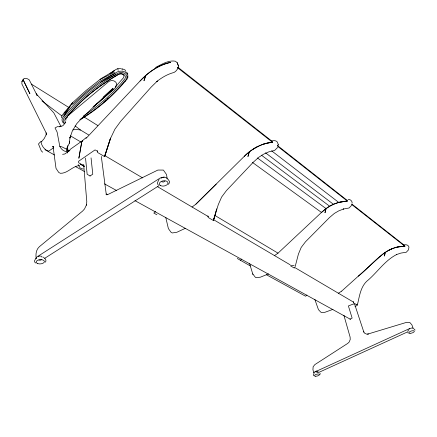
<?xml version="1.0" encoding="UTF-8"?>
<svg xmlns="http://www.w3.org/2000/svg" width="437" height="437" viewBox="0 0 437 437"><rect width="100%" height="100%" fill="white"/><g stroke="black" fill="none" stroke-linecap="round" stroke-linejoin="round"><path stroke-width="0.66" d="M21.916 81.714L23.079 79.676L29.869 93.605L23.079 79.676L21.916 81.714L21.85 83.888L46.453 133.553M59.776 146.297C61.005 148.886 63.403 151.366 66.413 151.519L67.478 150.022L67.773 145.587M61.617 117.864L61.841 115.963L63.594 113.445L72.515 102.744L85.947 90.59L100.931 78.731L114.494 70.597L110.692 73.279M67.478 150.022L66.397 149.11L69.341 143.254L70.095 137.027L69.887 138.097L72.296 131.095L76.765 123.655L81.812 118.214L113.085 88.203L103.11 97.271M69.341 143.254L69.576 141.304M313.438 373.968L313.46 375.738M409.294 328.864L409.387 328.373M277.555 145.614L347.06 200.277L347.3 201.031C339.664 201.588 332.207 203.997 326.051 208.618L325.002 212.737L326.051 208.618L329.673 206.231M295.177 266.559L298.422 254.083L301.197 247.435L305.479 241.808L329.443 217.593L334.398 213.393L338.724 210.88L343.673 208.962L343.16 209.061L349.059 207.996L351.621 205.33M216.692 208.831L213.469 220.57L208.236 217.495L207.908 215.883M214.938 215.097L213.524 220.188L218.298 204.598L221.614 197.054L226.459 190.559L253.231 162.269L258.731 157.315L263.478 154.256L268.864 151.825L274.676 150.421L277.675 147.395M215.294 213.824L215.823 211.918M178.039 64.84L178.514 66.025C177.99 68.707 176.488 71.242 173.97 72.466C167.562 74.159 161.777 77.507 156.67 81.67L157.396 81.009L151.12 87.149L120.656 121.322L114.904 129.205L110.381 138.704L104.662 156.151L110.583 138.065L104.689 156.648L97.484 152.42L97.287 150.634M66.768 118.001L67.353 116.57M116.013 85.526L116.679 83.986L115.827 82.167L113.97 80.894L111.615 80.457L109.004 81.337L67.544 116.095M46.349 134.328L44.208 138.534L41.051 142.304C41.794 146.204 44.727 150.109 48.649 151.158L53.445 147.925M320.021 374.394L320.141 373.318M116.28 85.925L114.773 88.438L93.043 107.027M64.414 123.764A7.505 5.364 -7.1 0 1 63.977 116.171L72.515 102.744L63.518 115.128M35.883 258.218L34.512 260.834L34.66 261.998L35.654 262.998M45.202 262.211L45.951 261.075L45.83 259.917L44.94 258.42M407.803 330.836L409.065 329.635M159.106 179.383L157.648 182.224L157.5 183.687L158.27 184.982M168.311 184.37L169.37 182.972L169.545 181.508L167.759 178.875M69.494 150.404L70.466 149.175L82.446 140.719L86.28 137.48M314.148 373.417L313.788 372.898L314.968 371.909L409.573 328.586L411.933 327.99L413.085 328.182L413.282 328.81M63.977 116.171C77.802 98.565 95.812 84.505 115.068 73.263A7.637 5.801 -11.4 0 1 125.796 72.471A7.637 5.801 -11.4 0 1 125.632 80.769C112.812 96.178 97.304 109.523 80.075 119.765M67.637 116.537L66.779 117.558A3.611 2.584 -7.1 0 0 65.982 120.137M68.489 115.521C81.97 98.899 99.346 85.641 117.744 74.874A3.676 2.791 -11.4 0 1 122.901 74.498A3.676 2.791 -11.4 0 1 122.824 78.491L115.253 87.121M65.632 122.491L62.841 125.769L59.552 126.517M113.467 89.153L99.647 101.684L93.267 106.639M85.974 138.485L140.069 81.009C148.318 72.11 158.718 64.976 170.72 62.387A52.773 32.431 -55.6 0 0 145.756 75.481L140.069 81.009M155.517 211.426L153.835 213.092L156.888 214.769M192.056 207.056L195.918 204.139L244.179 156.446C251.728 148.777 261.577 143.423 272.338 142.167L272.038 141.277L177.968 67.298L177.351 67.571M64.6 112.56L65.566 111.604M195.929 204.134L216.206 184.103M240.29 260.441L241.721 259.097M277.528 145.587L278.369 144.811L277.276 141.965C275.807 140.261 273.415 140.457 271.475 141.069M277.533 145.576L278.369 144.811M72.455 104.421L85.936 92.245L100.078 81.14L115.068 73.263M358.269 276.195C372.537 265.183 384.604 245.851 404.875 246.25L404.678 245.589L351.763 203.975M306.943 295.046L305.632 296.226L266.423 274.753M341.652 291.14L381.091 255.656C387.543 249.685 396.08 246.315 404.875 246.26L396.845 247.134M244.19 156.441L244.179 156.446C251.75 148.815 261.561 143.402 272.338 142.183L263.025 144.199M103.553 102.302L105.546 100.537M107.038 99.215L108.529 97.888M23.205 79.343L24.341 78.354L26.078 78.513L27.433 78.775L29.268 79.9L37.183 95.556L36.151 93.769L53.822 112.85L61.093 126.735M257.453 157.959L326.051 208.618L321.468 212.437L278.025 253.149L214.54 215.244M326.051 208.618L321.468 212.437L252.428 162.406M124.578 81.604L125.632 80.769M110.009 73.667L115.335 69.844L117.853 68.543L120.738 68.347M69.876 150.421L64.774 154.004L62.595 154.332M274.48 255.607L278.014 253.154M89.967 176.056L92.77 174.166L91.049 157.877M338.396 293.254L341.641 291.14M38.287 256.776L39.445 256.033L41.154 256.137L41.706 256.978M161.029 178.258L162.417 177.373L164.154 177.564M41.837 259.431L40.674 260.173L38.964 260.075M164.935 181.142L163.547 182.021L161.81 181.836M44.257 258.589L159.079 185.627M79.976 119.481C96.992 109.266 112.325 96.036 125.009 80.769A6.522 4.949 -11.4 0 0 125.151 73.689A6.522 4.949 -11.4 0 0 115.996 74.366C96.746 85.597 78.736 99.641 64.894 117.225A6.408 4.572 -7.1 0 0 64.698 123.31M83.456 115.985C98.429 105.863 112.484 94.037 123.911 79.955A4.927 3.736 -11.4 0 0 124.015 74.612A4.927 3.736 -11.4 0 0 117.1 75.12C97.872 86.329 79.884 100.346 66.047 117.886A4.84 3.458 -7.1 0 0 65.758 122.371M253.252 149.066L257.377 146.668M155.457 67.484C161.521 64.523 168.332 59.94 175.319 61.196L177.132 62.595L178.514 66.025M277.659 146.346L347.3 201.031L338.648 202.38L333.447 204.287L329.673 206.248L261.397 155.162M100.57 82.189L115.996 74.366M100.046 79.507L114.56 72.214M354.986 306.512L357.417 305.332L357.067 304.223M349.955 319.147L352.135 318.103L348.393 305.933L353.413 303.994L354.571 304.207L354.855 304.84L363.841 332.115L363.568 331.514L364.666 333.234L366.747 334.168L368.325 334.01L367.67 334.119L406.738 322.304L409.862 322.533L411.916 324.888L413.085 328.182M388.586 250.325L392.049 248.697M185.25 228.349L176.881 232.255L172.293 232.959L171.08 232.32L168.392 228.622L165.738 217.38M318.753 372.444L408.103 331.656M268.537 273.879L260.408 277.178L256.229 277.708L255.295 277.216L252.717 273.862M332.956 309.369L324.931 312.291L321.512 312.51L320.774 312.122L318.442 309.647L314.804 299.35M41.52 141.304L40.794 141.506L38.489 143.981L41.242 150.803L42.629 152.191M106.186 194.815L108.387 194.257L157.877 170.059L163.394 170.075L166.502 174.5L167.289 179.028M347.3 201.047L338.648 202.364L271.628 150.831M72.87 129.882L76.235 129.39L80.523 130.024L88.667 134.946M348.125 199.616C350.19 199.01 352.2 201.009 352.167 203.03M316.607 372.133L318.726 372.051M79.6 165.547C72.52 165.978 67.735 173.5 60.393 173.303L58.733 172.429L56.007 168.332L53.068 146.608L53.675 147.706L52.669 146.395L53.751 146.996M403.657 245.015C405.694 244.37 408.295 244.736 408.961 247.085L408.486 249.882L406.252 252.264L400.871 253.083L396.403 254.613L396.698 254.503C384.527 260.649 376.956 272.978 366.567 281.428C360.667 287.306 359.52 295.8 357.717 303.54L356.816 304.802L353.702 302.967L353.282 301.628M67.473 153.021L66.948 150.35L68.003 150.246L69.183 150.912M315.951 371.171L316.901 371.16L317.218 372.346M59.672 126.796L57.389 126.643L55.035 127.943L57.105 132.034L59.776 146.286L62.12 146.974L66.397 149.11M294.167 265.45L290.365 265.756L294.336 268.089M83.303 169.01L81.746 168.775L80.091 167.868L78.152 164.563M105.907 194.055L107.628 194.765M42.668 256.956L44.11 257.557M250.385 265.969L237.247 258.458M90.142 175.969L87.16 174.325L85.526 158.063M104.481 183.862L116.433 190.445M134.951 200.643L350.616 319.392M44.962 149.705L54.505 154.977M75.393 166.513L84.341 171.457M84.03 165.787L78.676 162.788L78.534 161.302L95.069 149.886L97.418 151.268M66.948 150.35L68.729 151.36M70.417 135.836L80.976 142.052M104.47 155.419L142.653 177.914M157.336 186.566L208.444 216.67M213.731 219.784L290.097 264.773M294.21 267.193L353.544 302.147M407.776 332.737L408.409 333.109M31.289 84.057L68.888 107.513M83.931 116.898L97.812 125.556M41.947 100.871L62.049 116.062M75.093 125.916L80.523 130.024M265.488 152.797L333.447 204.287M177.886 67.992L272.338 142.167M351.452 204.292L404.875 246.25M414.129 329.045L415.084 330.072M166.95 178.553L166.268 177.608L163.951 176.996L160.259 177.957L37.101 256.809L36.331 257.622L36.173 258.682C35.594 254.449 35.965 249.68 39.385 246.692L82.544 211.115L84.505 208.979L86.553 204.713L86.384 205.144L86.794 201.703L83.669 164.35M126.785 72.302L127.888 74.05M125.9 71.411L124.949 69.86L121.672 68.598L122.349 70.046M127.26 76.246L127.806 77.24M46.546 133.722L46.12 132.848L46.18 134.88M106.628 194.372L106.098 193.116L101.313 156.479M177.132 62.595L177.826 64.321M249.56 263.478L252.936 274.567M343.881 315.246L350.113 337.096L350.223 339.538L349.119 342.095L347.71 343.422L314.88 364.595L313.132 366.774L312.941 369.675L313.788 372.898M117.837 68.866L118.187 70.341M67.489 147.657L68.003 150.246M315.033 371.592L315.061 372.002M316.901 371.16L316.929 371.576M81.73 142.074L78.857 158.276L81.719 142.08L82.446 140.719L81.719 142.08M385.265 252.335L384.418 256.049L385.27 252.346M249.265 151.907L247.932 156.55L249.27 151.918M145.75 75.464L143.975 80.769L145.756 75.481M84.308 166.36L80.392 164.17L84.303 166.366M315.59 376.246A2.617 0.95 -14.4 0 0 319.496 374.602A2.617 0.95 -14.4 0 0 315.782 374.509A2.617 0.95 -14.4 0 0 315.59 376.246M409.961 333.305A2.802 1.054 -17.2 0 0 414.303 331.475A2.802 1.054 -17.2 0 0 410.654 331.246A2.802 1.054 -17.2 0 0 409.961 333.305M37.74 263.587A4.135 2.136 -4 0 0 44.372 261.861A4.135 2.136 -4 0 0 38.746 259.868A4.135 2.136 -4 0 0 37.74 263.587M160.576 185.605A4.375 2.633 -9.2 0 0 167.852 183.704A4.375 2.633 -9.2 0 0 162.575 180.967A4.375 2.633 -9.2 0 0 160.576 185.605"/></g></svg>
